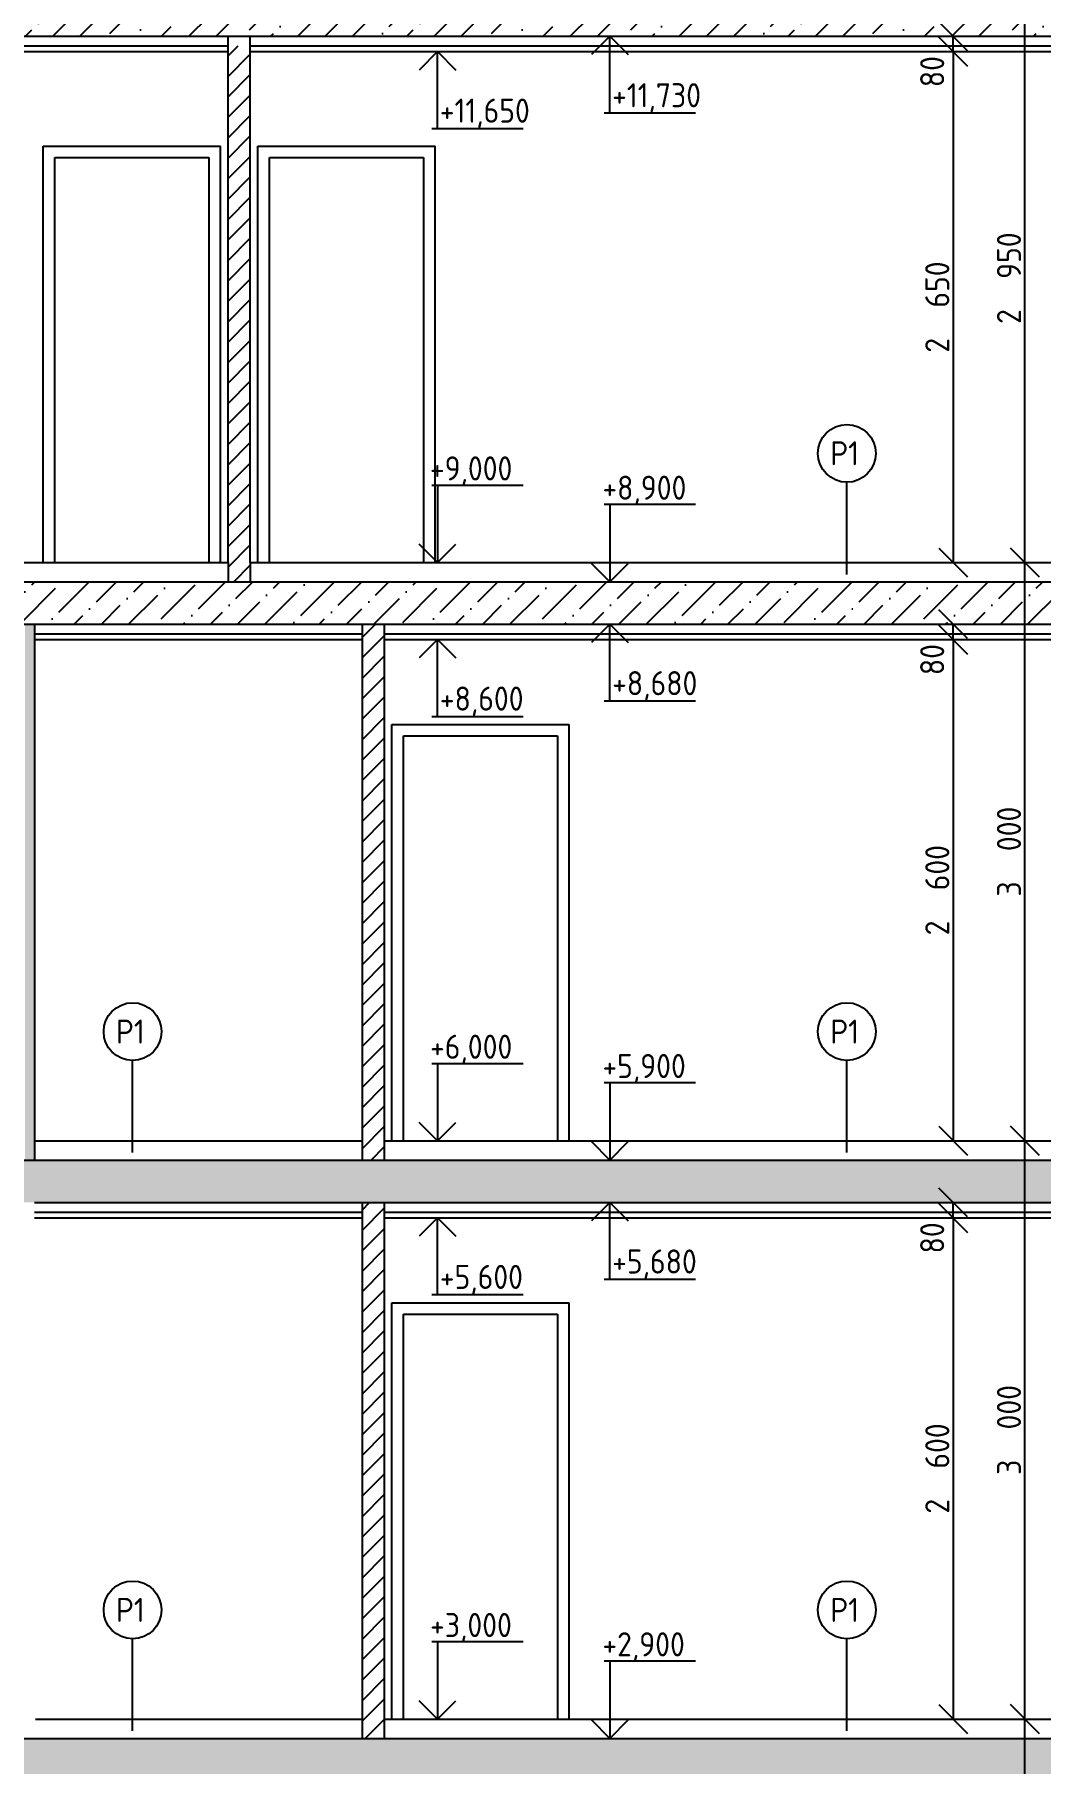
# Model space of a CAD drawing. Extents: x 3792242 to 5145247, y -1546315 to -1031918.
# Drawn here: x 3804128 to 3809350, y -1498990 to -1490022 of the extents above; entities that cross this region are included whole.
import ezdxf

# ---------------------------------------------------------------- set-up
doc = ezdxf.new("R2010")
doc.units = 0
doc.header["$MEASUREMENT"] = 0
doc.layers.get('0').update_dxf_attribs({"linetype": 'CONTINUOUS'})
doc.layers.get('Defpoints').update_dxf_attribs({"color": 61, "linetype": 'CONTINUOUS'})
for name, color, linetype in [('DVERE', 45, 'CONTINUOUS'), ('KÓTY', 4, 'CONTINUOUS'), ('MÚRY', 1, 'CONTINUOUS'), ('OKNÁ', 143, 'CONTINUOUS'), ('TENKÁ', 7, 'CONTINUOUS'), ('ŠRAFY', 82, 'CONTINUOUS'), ('šrafy-múry', 8, 'CONTINUOUS')]:
    doc.layers.add(name, color=color, linetype=linetype)
doc.styles.add('STYLE1', font='isocp.shx')
doc.dimstyles.new('STANDARD-50', dxfattribs={"dimtxt": 125, "dimasz": 150, "dimexe": 10, "dimexo": 200, "dimgap": 20, "dimtad": 1, "dimdsep": 46, "dimlunit": 6, "dimtxsty": 'STYLE1', "dimblk1": 'OBLIQUE', "dimblk2": 'OBLIQUE', "dimsah": 1, "dimcen": 2.5, "dimse1": 1, "dimse2": 1, "dimadec": 0, "dimazin": 0, "dimtfac": 1, "dimtmove": 1, "dimatfit": 3, "dimldrblk": 'OBLIQUE', "dimfxl": 1, "dimtolj": 1, "dimtzin": 0, "dimarcsym": 0})
pattern_1 = [(45, (-465210.81, 4000), (-53.0330086, 53.0330086), [])]

# ---------------------------------------------------------------- blocks, each defined once
blk = doc.blocks.new('_OBLIQUE')
at = {"color": 0, "linetype": 'ByBlock'}
blk.add_line((-0.5, -0.5), (0.5, 0.5), dxfattribs=at)
blk = doc.blocks.new('*D33367')
at = {"layer": 'Defpoints', "color": 0}
for p in [(3809268.7, -1498760.3), (3809268.7, -1498760.3), (3809268.7, -1501760.3)]:
    blk.add_point(p, dxfattribs=at)
at = {"layer": 'KÓTY', "color": 0, "lineweight": -2, "ltscale": 0.25}
blk.add_line((3809268.7, -1501760.3), (3809268.7, -1498760.3), dxfattribs=at)
at = {"layer": 'KÓTY', "color": 0, "linetype": 'ByBlock', "lineweight": -2, "xscale": 150, "yscale": 150, "zscale": 150}
for p, rotation in [((3809268.7, -1498760.3), 90), ((3809268.7, -1501760.3), 270)]:
    blk.add_blockref('_OBLIQUE', p, dxfattribs=dict(at, rotation=rotation))
at = {"layer": 'KÓTY', "color": 0, "insert": (3809186.2, -1500260.3), "char_height": 125, "attachment_point": 5, "rotation": 90, "style": 'STYLE1'}
blk.add_mtext('\\A1;3ﾠ000', dxfattribs=at)
blk = doc.blocks.new('*D33368')
at = {"layer": 'Defpoints', "color": 0}
for p in [(3809268.7, -1495760.3), (3809268.7, -1495760.3), (3809268.7, -1498760.3)]:
    blk.add_point(p, dxfattribs=at)
at = {"layer": 'KÓTY', "color": 0, "lineweight": -2, "ltscale": 0.25}
blk.add_line((3809268.7, -1498760.3), (3809268.7, -1495760.3), dxfattribs=at)
at = {"layer": 'KÓTY', "color": 0, "linetype": 'ByBlock', "lineweight": -2, "xscale": 150, "yscale": 150, "zscale": 150}
for p, rotation in [((3809268.7, -1495760.3), 90), ((3809268.7, -1498760.3), 270)]:
    blk.add_blockref('_OBLIQUE', p, dxfattribs=dict(at, rotation=rotation))
at = {"layer": 'KÓTY', "color": 0, "insert": (3809186.2, -1497260.3), "char_height": 125, "attachment_point": 5, "rotation": 90, "style": 'STYLE1'}
blk.add_mtext('\\A1;3ﾠ000', dxfattribs=at)
blk = doc.blocks.new('*D33369')
at = {"layer": 'Defpoints', "color": 0}
for p in [(3809268.7, -1492760.3), (3809268.7, -1492760.3), (3809268.7, -1495760.3)]:
    blk.add_point(p, dxfattribs=at)
at = {"layer": 'KÓTY', "color": 0, "lineweight": -2, "ltscale": 0.25}
blk.add_line((3809268.7, -1495760.3), (3809268.7, -1492760.3), dxfattribs=at)
at = {"layer": 'KÓTY', "color": 0, "linetype": 'ByBlock', "lineweight": -2, "xscale": 150, "yscale": 150, "zscale": 150}
for p, rotation in [((3809268.7, -1492760.3), 90), ((3809268.7, -1495760.3), 270)]:
    blk.add_blockref('_OBLIQUE', p, dxfattribs=dict(at, rotation=rotation))
at = {"layer": 'KÓTY', "color": 0, "insert": (3809186.2, -1494260.3), "char_height": 125, "attachment_point": 5, "rotation": 90, "style": 'STYLE1'}
blk.add_mtext('\\A1;3ﾠ000', dxfattribs=at)
blk = doc.blocks.new('*D33370')
at = {"layer": 'Defpoints', "color": 0}
for p in [(3809268.7, -1489810.3), (3809268.7, -1489810.3), (3809268.7, -1492760.3)]:
    blk.add_point(p, dxfattribs=at)
at = {"layer": 'KÓTY', "color": 0, "lineweight": -2, "ltscale": 0.25}
blk.add_line((3809268.7, -1492760.3), (3809268.7, -1489810.3), dxfattribs=at)
at = {"layer": 'KÓTY', "color": 0, "linetype": 'ByBlock', "lineweight": -2, "xscale": 150, "yscale": 150, "zscale": 150}
for p, rotation in [((3809268.7, -1489810.3), 90), ((3809268.7, -1492760.3), 270)]:
    blk.add_blockref('_OBLIQUE', p, dxfattribs=dict(at, rotation=rotation))
at = {"layer": 'KÓTY', "color": 0, "insert": (3809186.2, -1491285.3), "char_height": 125, "attachment_point": 5, "rotation": 90, "style": 'STYLE1'}
blk.add_mtext('\\A1;2ﾠ950', dxfattribs=at)
blk = doc.blocks.new('*D33381')
at = {"layer": 'Defpoints', "color": 0}
for p in [(3808557.2, -1496160.3), (3808557.2, -1498760.3), (3808896.7, -1498760.3)]:
    blk.add_point(p, dxfattribs=at)
at = {"layer": 'KÓTY', "color": 0, "lineweight": -2, "ltscale": 0.25}
blk.add_line((3808896.7, -1496160.3), (3808896.7, -1498760.3), dxfattribs=at)
at = {"layer": 'KÓTY', "color": 0, "linetype": 'ByBlock', "lineweight": -2, "xscale": 150, "yscale": 150, "zscale": 150}
for p, rotation in [((3808896.7, -1496160.3), 90), ((3808896.7, -1498760.3), 270)]:
    blk.add_blockref('_OBLIQUE', p, dxfattribs=dict(at, rotation=rotation))
at = {"layer": 'KÓTY', "color": 0, "insert": (3808814.2, -1497460.3), "char_height": 125, "attachment_point": 5, "rotation": 90, "style": 'STYLE1'}
blk.add_mtext('\\A1;2ﾠ600', dxfattribs=at)
blk = doc.blocks.new('*D33382')
at = {"layer": 'Defpoints', "color": 0}
for p in [(3808896.7, -1496080.3), (3808896.7, -1496080.3), (3808896.7, -1496160.3)]:
    blk.add_point(p, dxfattribs=at)
at = {"layer": 'KÓTY', "color": 0, "lineweight": -2, "ltscale": 0.25}
blk.add_line((3808896.7, -1496160.3), (3808896.7, -1496080.3), dxfattribs=at)
at = {"layer": 'KÓTY', "color": 0, "linetype": 'ByBlock', "lineweight": -2, "xscale": 150, "yscale": 150, "zscale": 150}
for p, rotation in [((3808896.7, -1496080.3), 90), ((3808896.7, -1496160.3), 270)]:
    blk.add_blockref('_OBLIQUE', p, dxfattribs=dict(at, rotation=rotation))
at = {"layer": 'KÓTY', "color": 0, "insert": (3808787.7, -1496264), "char_height": 125, "attachment_point": 5, "rotation": 90, "style": 'STYLE1'}
blk.add_mtext('\\A1;80', dxfattribs=at)
blk = doc.blocks.new('*D33383')
at = {"layer": 'Defpoints', "color": 0}
for p in [(3808557.2, -1493160.3), (3808557.2, -1495760.3), (3808896.7, -1495760.3)]:
    blk.add_point(p, dxfattribs=at)
at = {"layer": 'KÓTY', "color": 0, "lineweight": -2, "ltscale": 0.25}
blk.add_line((3808896.7, -1493160.3), (3808896.7, -1495760.3), dxfattribs=at)
at = {"layer": 'KÓTY', "color": 0, "linetype": 'ByBlock', "lineweight": -2, "xscale": 150, "yscale": 150, "zscale": 150}
for p, rotation in [((3808896.7, -1493160.3), 90), ((3808896.7, -1495760.3), 270)]:
    blk.add_blockref('_OBLIQUE', p, dxfattribs=dict(at, rotation=rotation))
at = {"layer": 'KÓTY', "color": 0, "insert": (3808814.2, -1494460.3), "char_height": 125, "attachment_point": 5, "rotation": 90, "style": 'STYLE1'}
blk.add_mtext('\\A1;2ﾠ600', dxfattribs=at)
blk = doc.blocks.new('*D33384')
at = {"layer": 'Defpoints', "color": 0}
for p in [(3808896.7, -1493080.3), (3808896.7, -1493080.3), (3808896.7, -1493160.3)]:
    blk.add_point(p, dxfattribs=at)
at = {"layer": 'KÓTY', "color": 0, "lineweight": -2, "ltscale": 0.25}
blk.add_line((3808896.7, -1493160.3), (3808896.7, -1493080.3), dxfattribs=at)
at = {"layer": 'KÓTY', "color": 0, "linetype": 'ByBlock', "lineweight": -2, "xscale": 150, "yscale": 150, "zscale": 150}
for p, rotation in [((3808896.7, -1493080.3), 90), ((3808896.7, -1493160.3), 270)]:
    blk.add_blockref('_OBLIQUE', p, dxfattribs=dict(at, rotation=rotation))
at = {"layer": 'KÓTY', "color": 0, "insert": (3808787.7, -1493264), "char_height": 125, "attachment_point": 5, "rotation": 90, "style": 'STYLE1'}
blk.add_mtext('\\A1;80', dxfattribs=at)
blk = doc.blocks.new('*D33385')
at = {"layer": 'Defpoints', "color": 0}
for p in [(3808557.2, -1490110.3), (3808557.2, -1492760.3), (3808896.7, -1492760.3)]:
    blk.add_point(p, dxfattribs=at)
at = {"layer": 'KÓTY', "color": 0, "lineweight": -2, "ltscale": 0.25}
blk.add_line((3808896.7, -1490110.3), (3808896.7, -1492760.3), dxfattribs=at)
at = {"layer": 'KÓTY', "color": 0, "linetype": 'ByBlock', "lineweight": -2, "xscale": 150, "yscale": 150, "zscale": 150}
for p, rotation in [((3808896.7, -1490110.3), 90), ((3808896.7, -1492760.3), 270)]:
    blk.add_blockref('_OBLIQUE', p, dxfattribs=dict(at, rotation=rotation))
at = {"layer": 'KÓTY', "color": 0, "insert": (3808814.2, -1491435.3), "char_height": 125, "attachment_point": 5, "rotation": 90, "style": 'STYLE1'}
blk.add_mtext('\\A1;2ﾠ650', dxfattribs=at)
blk = doc.blocks.new('*D33386')
at = {"layer": 'Defpoints', "color": 0}
for p in [(3808896.7, -1490030.3), (3808896.7, -1490030.3), (3808896.7, -1490110.3)]:
    blk.add_point(p, dxfattribs=at)
at = {"layer": 'KÓTY', "color": 0, "lineweight": -2, "ltscale": 0.25}
blk.add_line((3808896.7, -1490110.3), (3808896.7, -1490030.3), dxfattribs=at)
at = {"layer": 'KÓTY', "color": 0, "linetype": 'ByBlock', "lineweight": -2, "xscale": 150, "yscale": 150, "zscale": 150}
for p, rotation in [((3808896.7, -1490030.3), 90), ((3808896.7, -1490110.3), 270)]:
    blk.add_blockref('_OBLIQUE', p, dxfattribs=dict(at, rotation=rotation))
at = {"layer": 'KÓTY', "color": 0, "insert": (3808787.7, -1490214), "char_height": 125, "attachment_point": 5, "rotation": 90, "style": 'STYLE1'}
blk.add_mtext('\\A1;80', dxfattribs=at)

msp = doc.modelspace()

# ---------------------------------------------------------------- hatches: boundary and pattern name
at = {"layer": 'ŠRAFY', "ltscale": 0.25}
h = msp.add_hatch(dxfattribs=at)
h.set_pattern_fill('ANSI31', color=256, scale=600, style=0)
h.set_pattern_definition(pattern_1)
h.paths.add_polyline_path([(3805247.693, -1492860.27), (3805247.693, -1492760.27), (3805247.693, -1490080.27), (3805132.693, -1490080.27), (3805132.693, -1492760.27), (3805132.693, -1492860.27)])
at = {"layer": 'ŠRAFY'}
h = msp.add_hatch(dxfattribs=at)
h.set_pattern_fill('DOTS', color=256, scale=250, angle=90)
h.set_pattern_definition([(90, (-140202.307, 13000), (-15.625, 7.8125), [0, -15.625])])
h.paths.add_polyline_path([(3804127.693, -1493080.27), (3804077.693, -1493080.27), (3804077.693, -1495860.27), (3804127.693, -1495860.27), (3804127.693, -1495760.27)])
at = {"layer": 'ŠRAFY', "ltscale": 0.25}
h = msp.add_hatch(dxfattribs=at)
h.set_pattern_fill('ANSI31', color=256, scale=600, style=0)
h.set_pattern_definition(pattern_1)
h.paths.add_polyline_path([(3805942.693, -1495860.27), (3805942.693, -1495760.27), (3805942.693, -1493080.27), (3805827.693, -1493080.27), (3805827.693, -1495760.27), (3805827.693, -1495860.27)])
h = msp.add_hatch(dxfattribs=at)
h.set_pattern_fill('ANSI31', color=256, scale=600, style=0)
h.set_pattern_definition(pattern_1)
h.paths.add_polyline_path([(3805942.693, -1498860.27), (3805942.693, -1498760.27), (3805942.693, -1496080.27), (3805827.693, -1496080.27), (3805827.693, -1498760.27), (3805827.693, -1498860.27)])
at = {"layer": 'šrafy-múry'}
h = msp.add_hatch(dxfattribs=at)
h.set_pattern_fill('ANSI36', color=253, scale=800, angle=180)
h.set_pattern_definition([(45, (-120860.31, 39933.5), (53.0330086, 194.4543648), [250, -50, 0, -50])])
h.paths.add_polyline_path([(3805562.693, -1490030.27), (3810442.693, -1490030.27), (3810442.693, -1490280.27), (3810782.693, -1490280.27), (3810782.693, -1488860.27), (3810622.693, -1488860.27), (3810622.693, -1489810.27), (3810422.693, -1489810.27), (3799032.693, -1489810.27), (3798832.693, -1489810.27), (3798832.693, -1489360.27), (3798752.693, -1489360.27), (3798582.693, -1489360.27), (3798582.693, -1489810.27), (3798582.693, -1490030.27), (3798832.693, -1490030.27), (3801667.693, -1490030.27), (3801782.693, -1490030.27), (3805132.693, -1490030.27), (3805447.693, -1490030.27)])
h = msp.add_hatch(dxfattribs=at)
h.set_pattern_fill('ANSI36', color=253, scale=800, angle=180)
h.set_pattern_definition([(45, (-120860.31, 39883.5), (53.0330086, 194.4543648), [250, -50, 0, -50])])
h.paths.add_polyline_path([(3798662.693, -1493080.27), (3798722.693, -1493080.27), (3802757.693, -1493080.27), (3802897.693, -1493080.27), (3805447.693, -1493080.27), (3805562.693, -1493080.27), (3810442.693, -1493080.27), (3810442.693, -1493330.27), (3810782.693, -1493330.27), (3810782.693, -1492860.27), (3810442.693, -1492860.27), (3805562.693, -1492860.27), (3805447.693, -1492860.27), (3801782.693, -1492860.27), (3801667.693, -1492860.27), (3798662.693, -1492860.27), (3798662.693, -1492910.27)])
h = msp.add_hatch(dxfattribs=at)
h.set_pattern_fill('ANSI36', color=253, scale=800, angle=180)
h.set_pattern_definition([(45, (-120860.31, 39883.5), (53.0330086, 194.4543648), [250, -50, 0, -50])])
h.paths.add_polyline_path([(3795652.693, -1495910.27), (3795632.693, -1495910.27), (3795632.693, -1496080.27), (3796982.693, -1496080.27), (3797142.693, -1496080.27), (3797222.693, -1496080.27), (3797222.693, -1496330.27), (3797522.693, -1496330.27), (3797522.693, -1496080.27), (3802757.693, -1496080.27), (3802897.693, -1496080.27), (3805447.693, -1496080.27), (3805562.693, -1496080.27), (3810442.693, -1496080.27), (3810442.693, -1496330.27), (3810782.693, -1496330.27), (3810782.693, -1495860.27), (3810442.693, -1495860.27), (3805562.693, -1495860.27), (3805447.693, -1495860.27), (3802897.693, -1495860.27), (3802757.693, -1495860.27), (3797222.693, -1495860.27), (3797222.693, -1495910.27), (3797212.693, -1495910.27), (3797142.693, -1495910.27), (3795702.693, -1495910.27)])
h = msp.add_hatch(dxfattribs=at)
h.set_pattern_fill('ANSI36', color=253, scale=800, angle=180)
h.set_pattern_definition([(45, (-120860.31, 36883.5), (53.0330086, 194.4543648), [250, -50, 0, -50])])
h.paths.add_polyline_path([(3795652.693, -1498910.27), (3795632.693, -1498910.27), (3795632.693, -1499080.27), (3796982.693, -1499080.27), (3797142.693, -1499080.27), (3797222.693, -1499080.27), (3797222.693, -1499330.27), (3797522.693, -1499330.27), (3797522.693, -1499080.27), (3802757.693, -1499080.27), (3802897.693, -1499080.27), (3805447.693, -1499080.27), (3805562.693, -1499080.27), (3810442.693, -1499080.27), (3810442.693, -1499330.27), (3810782.693, -1499330.27), (3810782.693, -1498860.27), (3810442.693, -1498860.27), (3805562.693, -1498860.27), (3805447.693, -1498860.27), (3802897.693, -1498860.27), (3802757.693, -1498860.27), (3797222.693, -1498860.27), (3797222.693, -1498910.27), (3797212.693, -1498910.27), (3797142.693, -1498910.27), (3795702.693, -1498910.27)])

# ---------------------------------------------------------------- linework, layer by layer
at = {"layer": 'DVERE'}
for p, q in [((3804172.693, -1492760.27), (3804172.693, -1490600.27)), ((3804172.693, -1490600.27), (3805092.693, -1490600.27)), ((3805092.693, -1492760.27), (3805092.693, -1490600.27)), ((3805287.693, -1492760.27), (3805287.693, -1490600.27)), ((3805287.693, -1490600.27), (3806207.693, -1490600.27)), ((3806207.693, -1492760.27), (3806207.693, -1490600.27)), ((3804232.693, -1492760.27), (3804232.693, -1490660.27)), ((3804232.693, -1490660.27), (3805032.693, -1490660.27)), ((3805032.693, -1490660.27), (3805032.693, -1492760.27)), ((3805347.693, -1492760.27), (3805347.693, -1490660.27)), ((3805347.693, -1490660.27), (3806147.693, -1490660.27)), ((3806147.693, -1490660.27), (3806147.693, -1492760.27)), ((3805982.693, -1495760.27), (3805982.693, -1493600.27)), ((3805982.693, -1493600.27), (3806902.693, -1493600.27)), ((3806902.693, -1495760.27), (3806902.693, -1493600.27)), ((3806042.693, -1495760.27), (3806042.693, -1493660.27)), ((3806042.693, -1493660.27), (3806842.693, -1493660.27)), ((3806842.693, -1493660.27), (3806842.693, -1495760.27)), ((3805982.693, -1498760.27), (3805982.693, -1496600.27)), ((3805982.693, -1496600.27), (3806902.693, -1496600.27)), ((3806902.693, -1498760.27), (3806902.693, -1496600.27)), ((3806042.693, -1498760.27), (3806042.693, -1496660.27)), ((3806042.693, -1496660.27), (3806842.693, -1496660.27)), ((3806842.693, -1496660.27), (3806842.693, -1498760.27))]:
    msp.add_line(p, q, dxfattribs=at)
at = {"layer": 'MÚRY'}
for p, q in [((3799152.693, -1490030.27), (3805132.693, -1490030.27)), ((3805132.693, -1492760.27), (3805132.693, -1490030.27)), ((3805247.693, -1490030.27), (3810442.693, -1490030.27)), ((3805247.693, -1492760.27), (3805247.693, -1490030.27)), ((3798582.693, -1492760.27), (3805132.693, -1492760.27)), ((3805247.693, -1492760.27), (3810442.693, -1492760.27)), ((3804127.693, -1493080.27), (3805827.693, -1493080.27)), ((3804127.693, -1493080.27), (3804127.693, -1495760.27)), ((3805827.693, -1493080.27), (3805827.693, -1495760.27)), ((3805942.693, -1493080.27), (3810442.693, -1493080.27)), ((3805942.693, -1493080.27), (3805942.693, -1495760.27)), ((3804127.693, -1495760.27), (3805827.693, -1495760.27)), ((3805942.693, -1495760.27), (3810442.693, -1495760.27)), ((3804127.693, -1496080.27), (3805827.693, -1496080.27)), ((3805827.693, -1496080.27), (3805827.693, -1498760.27)), ((3805942.693, -1496080.27), (3810442.693, -1496080.27)), ((3805942.693, -1496080.27), (3805942.693, -1498760.27)), ((3804132.693, -1498760.27), (3805827.693, -1498760.27)), ((3805942.693, -1498760.27), (3810442.693, -1498760.27))]:
    msp.add_line(p, q, dxfattribs=at)
at = {"layer": 'OKNÁ', "ltscale": 0.25}
for p, q in [((3808344.693, -1492821.838), (3808344.693, -1492344.162)), ((3804636.693, -1495821.838), (3804636.693, -1495344.162)), ((3808344.693, -1495821.838), (3808344.693, -1495344.162)), ((3804636.693, -1498821.838), (3804636.693, -1498344.162)), ((3808344.693, -1498821.838), (3808344.693, -1498344.162))]:
    msp.add_line(p, q, dxfattribs=at)
for centre in [(3808344.693, -1492194.162), (3804636.693, -1495194.162), (3808344.693, -1495194.162), (3804636.693, -1498194.162), (3808344.693, -1498194.162)]:
    msp.add_circle(centre, 150, dxfattribs=at)
at = {"layer": 'TENKÁ'}
for p, q in [((3798652.693, -1490110.27), (3805132.693, -1490110.27)), ((3799152.693, -1490080.27), (3805132.693, -1490080.27)), ((3805132.693, -1490030.27), (3805247.693, -1490030.27)), ((3805247.693, -1490080.27), (3810442.693, -1490080.27)), ((3805247.693, -1490110.27), (3810442.693, -1490110.27)), ((3805132.693, -1492760.27), (3805132.693, -1492860.27)), ((3805247.693, -1492760.27), (3805247.693, -1492860.27)), ((3797222.693, -1492860.27), (3810822.693, -1492860.27)), ((3798662.693, -1492860.27), (3810822.693, -1492860.27)), ((3803962.693, -1493080.27), (3804127.693, -1493080.27)), ((3804127.693, -1493130.27), (3805827.693, -1493130.27)), ((3804127.693, -1493160.27), (3805827.693, -1493160.27)), ((3805827.693, -1493080.27), (3805942.693, -1493080.27)), ((3805942.693, -1493130.27), (3810442.693, -1493130.27)), ((3805942.693, -1493160.27), (3810442.693, -1493160.27)), ((3804127.693, -1495760.27), (3804127.693, -1495860.27)), ((3805827.693, -1495760.27), (3805827.693, -1495860.27)), ((3805942.693, -1495760.27), (3805942.693, -1495860.27)), ((3797222.693, -1495860.27), (3810822.693, -1495860.27)), ((3805827.693, -1496080.27), (3805942.693, -1496080.27)), ((3804127.693, -1496130.27), (3805827.693, -1496130.27)), ((3804127.693, -1496160.27), (3805827.693, -1496160.27)), ((3805942.693, -1496130.27), (3810442.693, -1496130.27)), ((3805942.693, -1496160.27), (3810442.693, -1496160.27)), ((3805827.693, -1498760.27), (3805827.693, -1498860.27)), ((3805942.693, -1498760.27), (3805942.693, -1498860.27)), ((3797222.693, -1498860.27), (3810822.693, -1498860.27))]:
    msp.add_line(p, q, dxfattribs=at)
at = {"layer": 'TENKÁ', "linetype": 'ByBlock', "ltscale": 0.25}
for p, q in [((3806219.652, -1490110.27), (3806124.193, -1490205.73)), ((3806219.652, -1490110.27), (3806315.112, -1490205.73)), ((3806219.652, -1490510.27), (3806219.652, -1490110.27)), ((3807114.152, -1490030.27), (3807018.693, -1490125.73)), ((3807114.152, -1490030.27), (3807209.612, -1490125.73)), ((3807114.152, -1490430.27), (3807114.152, -1490030.27)), ((3807558.457, -1490430.27), (3807084.559, -1490430.27)), ((3806663.957, -1490510.27), (3806190.059, -1490510.27)), ((3806663.957, -1492360.27), (3806190.059, -1492360.27)), ((3806219.652, -1492360.27), (3806219.652, -1492760.27)), ((3807558.457, -1492460.27), (3807084.559, -1492460.27)), ((3807114.152, -1492460.27), (3807114.152, -1492860.27)), ((3806219.652, -1492760.27), (3806124.193, -1492664.811)), ((3806219.652, -1492760.27), (3806315.112, -1492664.811)), ((3807114.152, -1492860.27), (3807018.693, -1492764.811)), ((3807114.152, -1492860.27), (3807209.612, -1492764.811)), ((3806219.652, -1493160.27), (3806124.193, -1493255.73)), ((3806219.652, -1493160.27), (3806315.112, -1493255.73)), ((3806219.652, -1493560.27), (3806219.652, -1493160.27)), ((3807114.152, -1493080.27), (3807018.693, -1493175.73)), ((3807114.152, -1493080.27), (3807209.612, -1493175.73)), ((3807114.152, -1493480.27), (3807114.152, -1493080.27)), ((3807558.457, -1493480.27), (3807084.559, -1493480.27)), ((3806663.957, -1493560.27), (3806190.059, -1493560.27)), ((3806663.957, -1495360.27), (3806190.059, -1495360.27)), ((3806219.652, -1495360.27), (3806219.652, -1495760.27)), ((3807558.457, -1495460.27), (3807084.559, -1495460.27)), ((3807114.152, -1495460.27), (3807114.152, -1495860.27)), ((3806219.652, -1495760.27), (3806124.193, -1495664.811)), ((3806219.652, -1495760.27), (3806315.112, -1495664.811)), ((3807114.152, -1495860.27), (3807018.693, -1495764.811)), ((3807114.152, -1495860.27), (3807209.612, -1495764.811)), ((3807114.152, -1496080.27), (3807018.693, -1496175.73)), ((3807114.152, -1496080.27), (3807209.612, -1496175.73)), ((3807114.152, -1496480.27), (3807114.152, -1496080.27)), ((3806219.652, -1496160.27), (3806124.193, -1496255.73)), ((3806219.652, -1496160.27), (3806315.112, -1496255.73)), ((3806219.652, -1496560.27), (3806219.652, -1496160.27)), ((3806663.957, -1496560.27), (3806190.059, -1496560.27)), ((3807558.457, -1496480.27), (3807084.559, -1496480.27)), ((3806663.957, -1498360.27), (3806190.059, -1498360.27)), ((3806219.652, -1498360.27), (3806219.652, -1498760.27)), ((3807558.457, -1498460.27), (3807084.559, -1498460.27)), ((3807114.152, -1498460.27), (3807114.152, -1498860.27)), ((3806219.652, -1498760.27), (3806124.193, -1498664.811)), ((3806219.652, -1498760.27), (3806315.112, -1498664.811)), ((3807114.152, -1498860.27), (3807018.693, -1498764.811)), ((3807114.152, -1498860.27), (3807209.612, -1498764.811))]:
    msp.add_line(p, q, dxfattribs=at)

# ---------------------------------------------------------------- texts
at = {"layer": 'TENKÁ', "ltscale": 0.25, "style": 'STYLE1'}
for s, p in [('+11,730', (3807125.995, -1490398.944)), ('+11,650', (3806231.495, -1490478.944)), ('P1', (3808258.888, -1492256.34)), ('+9,000', (3806179.995, -1492334.944)), ('+8,900', (3807075.495, -1492434.944)), ('+8,680', (3807125.995, -1493448.944)), ('+8,600', (3806231.495, -1493528.944)), ('P1', (3804550.888, -1495256.34)), ('P1', (3808258.888, -1495256.34)), ('+6,000', (3806180.995, -1495334.944)), ('+5,900', (3807075.495, -1495434.944)), ('+5,680', (3807125.995, -1496448.944)), ('+5,600', (3806231.495, -1496528.944)), ('P1', (3804550.888, -1498256.34)), ('P1', (3808258.888, -1498256.34)), ('+3,000', (3806180.995, -1498334.944)), ('+2,900', (3807075.495, -1498434.944))]:
    msp.add_text(s, height=125, dxfattribs=at).set_placement(p)

# ---------------------------------------------------------------- dimensions: what is measured, and where the dimension line sits
at = {"layer": 'KÓTY', "ltscale": 0.25}
for base, p1, p2, picture, middle in [((3809268.693, -1489810.27), (3809268.693, -1492760.27), (3809268.693, -1489810.27), '*D33370', (3809186.15, -1491285.27)), ((3808896.693, -1492760.27), (3808557.193, -1490110.27), (3808557.193, -1492760.27), '*D33385', (3808814.15, -1491435.27)), ((3809268.693, -1492760.27), (3809268.693, -1495760.27), (3809268.693, -1492760.27), '*D33369', (3809186.15, -1494260.27)), ((3808896.693, -1495760.27), (3808557.193, -1493160.27), (3808557.193, -1495760.27), '*D33383', (3808814.15, -1494460.27)), ((3809268.693, -1495760.27), (3809268.693, -1498760.27), (3809268.693, -1495760.27), '*D33368', (3809186.15, -1497260.27)), ((3808896.693, -1498760.27), (3808557.193, -1496160.27), (3808557.193, -1498760.27), '*D33381', (3808814.15, -1497460.27)), ((3809268.693, -1498760.27), (3809268.693, -1501760.27), (3809268.693, -1498760.27), '*D33367', (3809186.15, -1500260.27))]:
    dim = msp.add_linear_dim(base=base, p1=p1, p2=p2, angle=90, dimstyle='STANDARD-50', override={"dimtxsty": 'STYLE1', "dimldrblk": 'OBLIQUE'}, dxfattribs=at)
    dim.commit()
    dim.dimension.update_dxf_attribs({"geometry": picture, "text_midpoint": middle})
for base, p1, p2, picture, middle in [((3808896.693, -1490030.27), (3808896.693, -1490110.27), (3808896.693, -1490030.27), '*D33386', (3808870.193, -1490214)), ((3808896.693, -1493080.27), (3808896.693, -1493160.27), (3808896.693, -1493080.27), '*D33384', (3808870.193, -1493264)), ((3808896.693, -1496080.27), (3808896.693, -1496160.27), (3808896.693, -1496080.27), '*D33382', (3808870.193, -1496264))]:
    dim = msp.add_linear_dim(base=base, p1=p1, p2=p2, angle=90, dimstyle='STANDARD-50', override={"dimtxsty": 'STYLE1', "dimldrblk": 'OBLIQUE'}, dxfattribs=at)
    dim.commit()
    dim.dimension.update_dxf_attribs({"geometry": picture, "text_midpoint": middle, "dimtype": 160})

doc.saveas('drawing.dxf')
